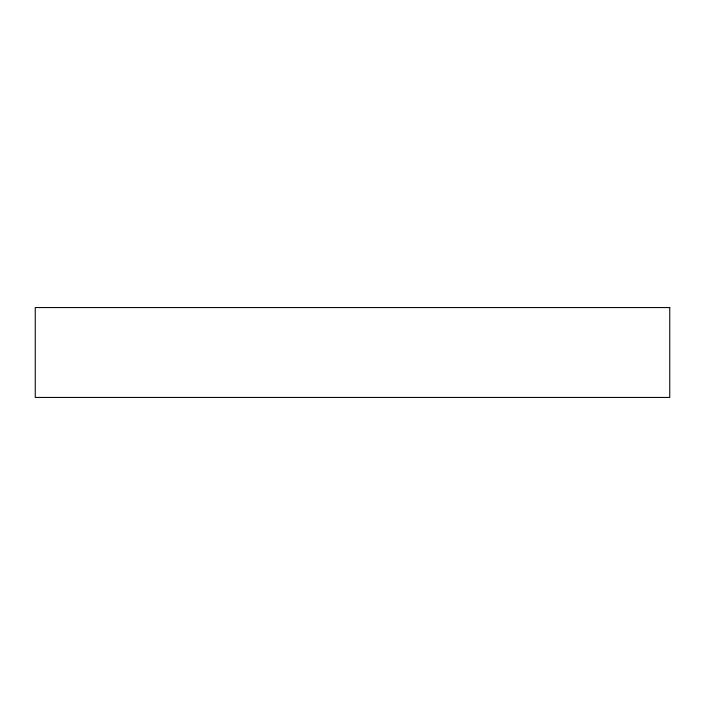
<?xml version="1.0" encoding="UTF-8"?>
<svg xmlns="http://www.w3.org/2000/svg" width="705" height="705" viewBox="0 0 705 705"><rect width="100%" height="100%" fill="white"/><g stroke="black" fill="none" stroke-linecap="round" stroke-linejoin="round"><path stroke-width="1.06" d="M669.75 307.556L35.25 307.556L35.25 397.444L669.75 397.444L669.75 307.556"/></g></svg>
